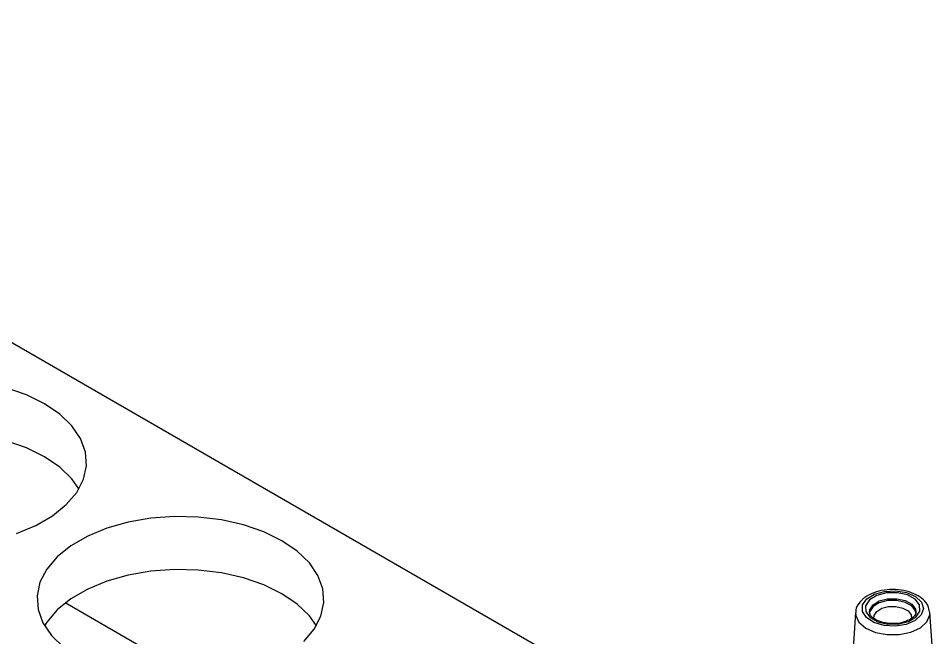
# Model space of a CAD drawing. Header units: millimetres. Extents: x 15 to 589, y 5 to 415.
# Drawn here: x 480.5 to 522.76, y 160.5 to 189.11 of the extents above; entities that cross this region are included whole.
import ezdxf

# ---------------------------------------------------------------- set-up
doc = ezdxf.new("R2010")
doc.units = ezdxf.units.MM

msp = doc.modelspace()

# ---------------------------------------------------------------- linework, layer by layer
at = {"color": 7, "linetype": 'Continuous', "lineweight": 25}
for p, q in [((515.591, 153.687), (454.224, 189.113)), ((488.923, 158.488), (482.665, 162.101)), ((519.155, 161.656), (518.977, 159.065)), ((519.794, 161.672), (519.794, 161.685)), ((521.944, 161.702), (521.944, 161.685)), ((522.584, 161.656), (522.582, 161.679)), ((522.762, 159.065), (522.584, 161.656))]:
    msp.add_line(p, q, dxfattribs=at)
at = {"color": 7, "linetype": 'Continuous', "lineweight": 25, "flags": 128}
for points in [[(480.42, 165.316), (481.31, 165.683), (482.084, 166.129), (482.72, 166.643), (483.2, 167.211), (483.513, 167.816), (483.648, 168.443), (483.603, 169.074), (483.378, 169.692), (482.98, 170.281), (482.42, 170.823), (481.713, 171.306), (480.878, 171.714), (479.938, 172.037)], [(483.305, 167.376), (482.98, 167.831), (482.42, 168.374), (481.713, 168.856), (480.878, 169.264), (479.938, 169.587), (478.919, 169.817), (477.848, 169.947), (476.755, 169.973), (475.669, 169.895), (474.62, 169.714), (473.637, 169.437), (472.747, 169.07), (471.973, 168.623), (471.337, 168.109), (470.857, 167.542), (470.752, 167.376)], [(493.68, 160.316), (494.16, 160.884), (494.473, 161.489), (494.608, 162.116), (494.563, 162.747), (494.338, 163.365), (493.941, 163.954), (493.38, 164.496), (492.673, 164.978), (491.838, 165.387), (490.898, 165.71), (489.879, 165.94), (488.808, 166.069), (487.715, 166.095), (486.629, 166.017), (485.58, 165.837), (484.597, 165.559), (483.707, 165.192), (482.933, 164.746), (482.297, 164.232), (481.817, 163.664), (481.505, 163.059), (481.369, 162.432), (481.415, 161.801), (481.639, 161.183), (482.037, 160.594), (482.597, 160.052)], [(494.265, 161.049), (493.941, 161.504), (493.38, 162.047), (492.673, 162.529), (491.838, 162.937), (490.898, 163.26), (489.879, 163.49), (488.808, 163.62), (487.715, 163.646), (486.629, 163.567), (485.58, 163.387), (484.597, 163.11), (483.707, 162.743), (482.933, 162.296), (482.297, 161.782), (481.817, 161.215), (481.713, 161.049)], [(519.673, 162.286), (520.027, 162.506), (520.495, 162.637), (521.014, 162.662), (521.513, 162.577), (521.926, 162.393), (522.195, 162.136), (522.285, 161.84), (522.185, 161.545), (521.906, 161.291), (521.488, 161.113), (520.985, 161.034), (520.468, 161.064), (520.004, 161.201), (519.657, 161.425), (519.474, 161.706), (519.48, 162.007), (519.673, 162.286)], [(519.792, 162.242), (519.613, 161.974), (519.625, 161.687), (519.827, 161.425), (520.187, 161.227), (520.651, 161.123), (521.148, 161.13), (521.603, 161.247), (521.946, 161.455), (522.125, 161.722), (522.113, 162.01), (521.912, 162.272), (521.551, 162.47), (521.087, 162.574), (520.59, 162.567), (520.135, 162.45), (519.792, 162.242)]]:
    msp.add_lwpolyline(points, dxfattribs=at)
at = {"color": 8, "linetype": 'Continuous', "lineweight": 25, "flags": 128}
for points in [[(519.961, 162.017), (520.25, 162.192), (520.634, 162.291), (521.053, 162.297), (521.444, 162.209), (521.748, 162.042), (521.918, 161.821), (521.944, 161.702)], [(519.794, 161.685), (519.81, 161.791), (519.961, 162.017)], [(519.961, 161.935), (519.81, 161.71), (519.796, 161.643)], [(521.944, 161.621), (521.918, 161.739), (521.748, 161.961), (521.444, 162.128), (521.053, 162.215), (520.634, 162.209), (520.25, 162.111), (519.961, 161.935)], [(520.13, 161.71), (520.365, 161.853), (520.678, 161.933), (521.019, 161.938), (521.337, 161.867), (521.585, 161.731), (521.723, 161.551), (521.737, 161.376)], [(519.155, 161.656), (519.161, 161.521), (519.308, 161.206), (519.623, 160.936), (520.074, 160.739), (520.611, 160.638), (521.175, 160.642), (521.707, 160.753), (522.148, 160.957), (522.45, 161.232), (522.581, 161.549), (522.584, 161.656)], [(519.999, 161.387), (520.007, 161.527), (520.13, 161.71)]]:
    msp.add_lwpolyline(points, dxfattribs=at)
at = {"color": 7, "linetype": 'Continuous', "lineweight": 25}
for points, knots in [([(522.569, 161.685), (522.553, 161.779), (522.518, 161.988), (522.295, 162.261), (521.961, 162.496), (521.517, 162.66), (521.005, 162.734), (520.477, 162.71), (519.983, 162.586), (519.655, 162.419), (519.507, 162.294), (519.471, 162.263)], [0, 0, 0, 0, 0.091847, 0.202456, 0.320126, 0.445575, 0.572473, 0.699286, 0.827026, 0.956976, 1, 1, 1, 1]), ([(519.471, 162.263), (519.417, 162.207), (519.281, 162.065), (519.162, 161.853), (519.172, 161.7), (519.174, 161.66)], [0, 0, 0, 0, 0.3254015, 0.8262452, 1, 1, 1, 1]), ([(520.995, 161.155), (520.866, 161.153), (520.601, 161.15), (520.231, 161.245), (519.953, 161.396), (519.811, 161.558), (519.805, 161.639), (519.803, 161.675)], [0, 0, 0, 0, 0.2028232, 0.419544, 0.6314248, 0.8360225, 1, 1, 1, 1]), ([(521.936, 161.697), (521.939, 161.687), (521.956, 161.627), (521.898, 161.519), (521.714, 161.344), (521.407, 161.217), (521.144, 161.151), (521.003, 161.155), (520.995, 161.155)], [0, 0, 0, 0, 0.049466, 0.292724, 0.513687, 0.748679, 0.984962, 1, 1, 1, 1])]:
    msp.add_open_spline(points, degree=3, knots=knots, dxfattribs=at)

doc.saveas('drawing.dxf')
